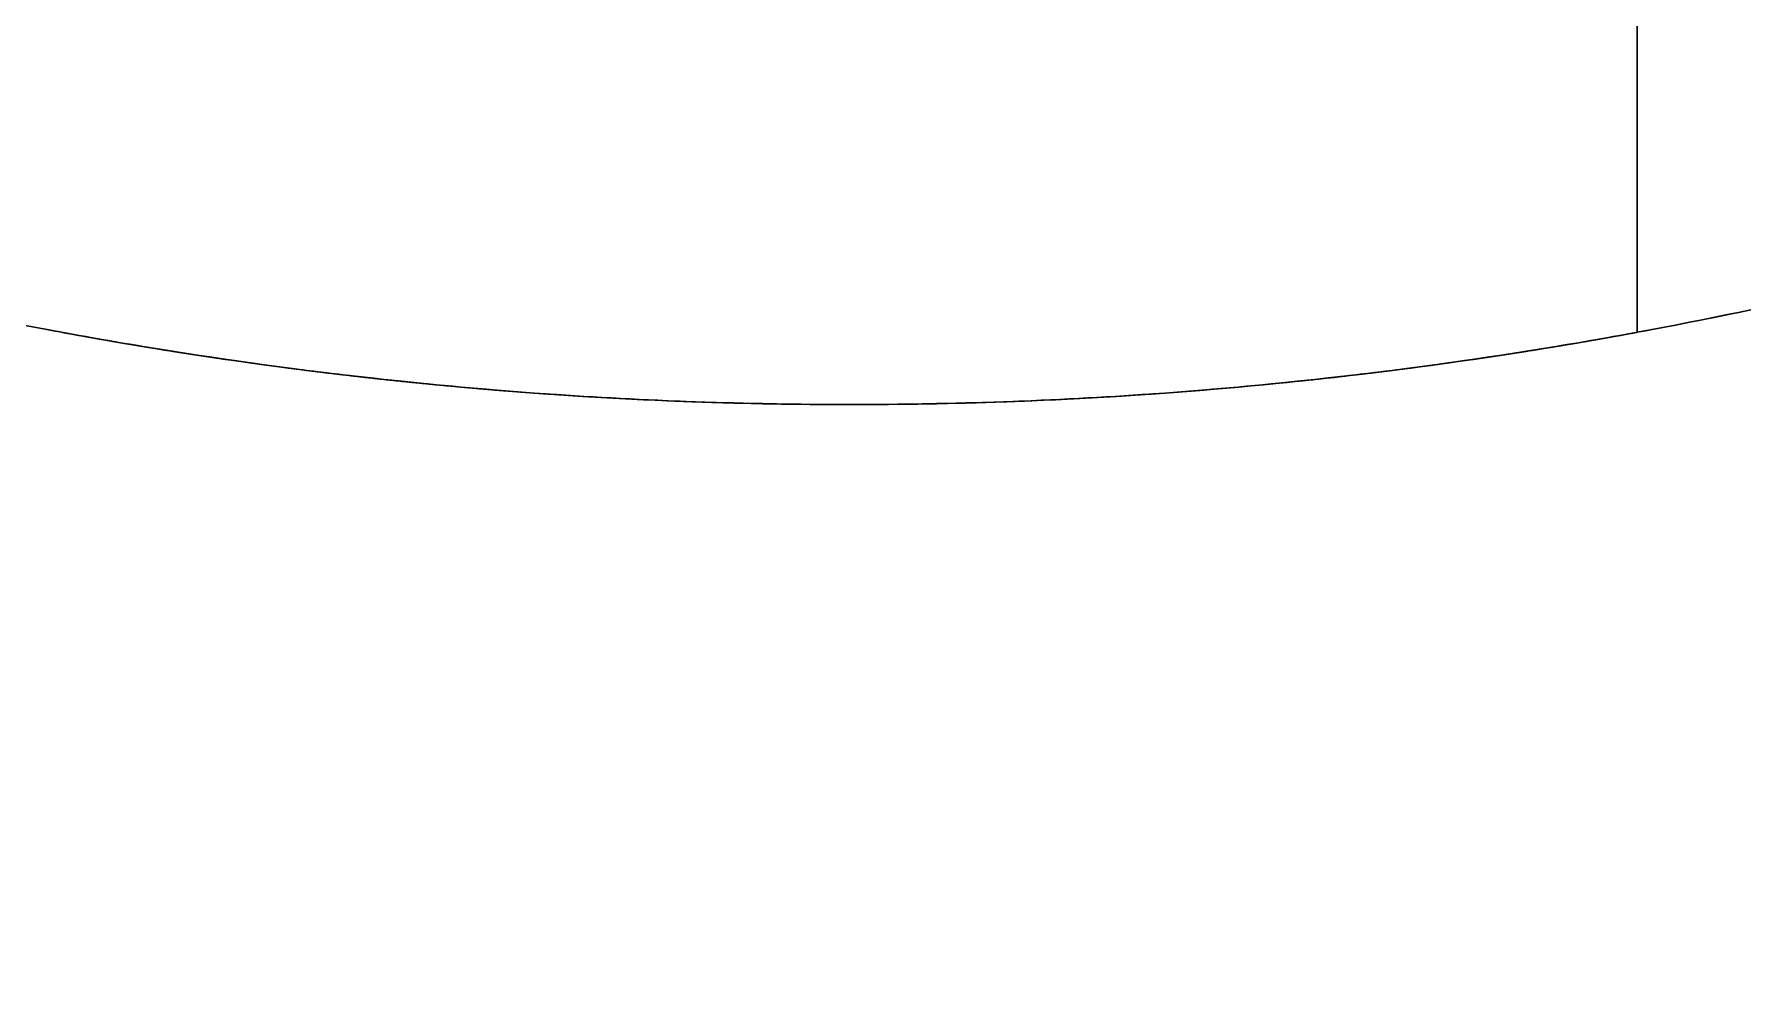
# Model space of a CAD drawing. Header units: millimetres. Extents: x -400 to 400, y -2300 to 700.
# Drawn here: x -4.14 to 4.54, y -24.9 to -20.12 of the extents above; entities that cross this region are included whole.
import ezdxf

# ---------------------------------------------------------------- set-up
doc = ezdxf.new("R2010")
doc.units = ezdxf.units.MM
doc.layers.add('embase béton 40kg$Ø800', color=7, linetype='Continuous', true_color=0xcee0cb)
doc.layers.add('tube acier Ø40 int ep2 soudure', color=7, linetype='Continuous', true_color=0xe0d4ff)

msp = doc.modelspace()

# ---------------------------------------------------------------- linework, layer by layer
at = {"layer": 'embase béton 40kg$Ø800'}
for points in [[(400, 0), (400, 400), (0, 400), (-400, 400), (-400, 0), (-400, -400), (0, -400), (400, -400), (400, 0)], [(400, 0, 32), (400, 400, 32), (0, 400, 32), (-400, 400, 32), (-400, 0, 32), (-400, -400, 32), (0, -400, 32), (400, -400, 32), (400, 0, 32)]]:
    msp.add_rational_spline(points, [1, 0.707106781187, 1, 0.707106781187, 1, 0.707106781187, 1, 0.707106781187, 1], degree=2, knots=[0, 0, 0, 628.318531, 628.318531, 1256.637061, 1256.637061, 1884.955592, 1884.955592, 2513.274123, 2513.274123, 2513.274123], dxfattribs=at)
at = {"layer": 'tube acier Ø40 int ep2 soudure'}
for p, q in [((4, -19.5959, 1183), (4, -21.6333, 1183)), ((4, -19.5959, 1158), (4, -21.6333, 1158)), ((4, -19.5959, 1133), (4, -21.6333, 1133)), ((4, -19.5959, 1108), (4, -21.6333, 1108))]:
    msp.add_line(p, q, dxfattribs=at)
for points, weights, knots in [([(-8, -20.4939, 37), (-22, -15.0289, 37), (-22, 0, 37), (-22, 22, 37), (0, 22, 37), (22, 22, 37), (22, 0, 37)], [0.891053984922, 0.779446475328, 1, 0.707106781187, 1, 0.707106781187, 1], [-86.488575, -86.488575, -86.488575, -62.831853, -62.831853, -31.415927, -31.415927, 0, 0, 0]), ([(22, 0, 2459.1246), (22, 22, 2459.1246), (0, 22, 2459.1246), (-22, 22, 2459.1246), (-22, 0, 2459.1246), (-22, -22, 2459.1246), (0, -22, 2459.1246), (22, -22, 2459.1246), (22, 0, 2459.1246)], [1, 0.707106781187, 1, 0.707106781187, 1, 0.707106781187, 1, 0.707106781187, 1], [0, 0, 0, 31.415927, 31.415927, 62.831853, 62.831853, 94.24778, 94.24778, 125.663706, 125.663706, 125.663706]), ([(22, 0, 2559.1246), (22, 22, 2559.1246), (0, 22, 2559.1246), (-22, 22, 2559.1246), (-22, 0, 2559.1246), (-22, -22, 2559.1246), (0, -22, 2559.1246), (22, -22, 2559.1246), (22, 0, 2559.1246)], [1, 0.707106781187, 1, 0.707106781187, 1, 0.707106781187, 1, 0.707106781187, 1], [0, 0, 0, 31.415927, 31.415927, 62.831853, 62.831853, 94.24778, 94.24778, 125.663706, 125.663706, 125.663706]), ([(22, 0, 1237), (22, -22, 1237), (0, -22, 1237), (-22, -22, 1237), (-22, 0, 1237), (-22, 22, 1237), (0, 22, 1237), (22, 22, 1237), (22, 0, 1237)], [1, 0.707106781187, 1, 0.707106781187, 1, 0.707106781187, 1, 0.707106781187, 1], [-125.663706, -125.663706, -125.663706, -94.24778, -94.24778, -62.831853, -62.831853, -31.415927, -31.415927, 0, 0, 0])]:
    msp.add_rational_spline(points, weights, degree=2, knots=knots, dxfattribs=at)
msp.add_open_spline([(4, -21.6333, 2509.1246), (4, -20.6146, 2509.1246), (4, -19.5959, 2509.1246)], degree=2, dxfattribs=at)
for points, knots in [([(-8, -20.4939, 37), (-8, -20.4939, 37.1321), (-7.9967, -20.4952, 37.2642), (-7.9836, -20.5003, 37.5281), (-7.9738, -20.5041, 37.6599), (-7.9346, -20.5193, 38.0541), (-7.8956, -20.5344, 38.3152), (-7.7399, -20.5938, 39.0909), (-7.5857, -20.652, 39.5946), (-7.1826, -20.7956, 40.5615), (-6.9349, -20.8806, 41.0221), (-6.5005, -21.0182, 41.6702), (-6.3455, -21.0657, 41.8788), (-6.0159, -21.1622, 42.2798), (-5.8415, -21.2112, 42.4721), (-5.4747, -21.3088, 42.8391), (-5.2823, -21.3574, 43.0137), (-4.8812, -21.4526, 43.3436), (-4.6726, -21.4992, 43.4988), (-4.2403, -21.5886, 43.7888), (-4.017, -21.6314, 43.9233), (-3.5572, -21.7118, 44.1704), (-3.3211, -21.7493, 44.2828), (-2.5952, -21.8519, 44.5855), (-2.0912, -21.9065, 44.7399), (-1.0561, -21.9808, 44.9475), (-0.5292, -22, 45), (0, -22, 45), (0.5292, -22, 45), (1.0561, -21.9808, 44.9475), (2.0912, -21.9065, 44.7399), (2.5952, -21.8519, 44.5855), (3.3211, -21.7493, 44.2828), (3.5572, -21.7118, 44.1704), (4.017, -21.6314, 43.9233), (4.2403, -21.5886, 43.7888), (4.6726, -21.4992, 43.4988), (4.8812, -21.4526, 43.3436), (5.2823, -21.3574, 43.0137), (5.4747, -21.3088, 42.8391), (5.8415, -21.2112, 42.4721), (6.0159, -21.1622, 42.2798), (6.3455, -21.0657, 41.8788), (6.5005, -21.0182, 41.6702), (6.9349, -20.8806, 41.0221), (7.1826, -20.7956, 40.5615), (7.5857, -20.652, 39.5946), (7.7399, -20.5938, 39.0909), (7.8956, -20.5344, 38.3152), (7.9346, -20.5193, 38.0541), (7.9738, -20.5041, 37.6599), (7.9836, -20.5003, 37.5281), (7.9967, -20.4952, 37.2642), (8, -20.4939, 37.1321), (8, -20.4939, 37)], [0, 0, 0, 0, 0.396508, 0.396508, 0.793016, 0.793016, 1.586252, 1.586252, 3.173911, 3.173911, 4.759539, 4.759539, 5.551912, 5.551912, 6.344276, 6.344276, 7.136715, 7.136715, 7.929174, 7.929174, 8.721716, 8.721716, 9.514298, 9.514298, 11.102086, 11.102086, 12.690354, 12.690354, 12.690354, 14.278621, 14.278621, 15.866409, 15.866409, 16.658991, 16.658991, 17.451533, 17.451533, 18.243992, 18.243992, 19.036431, 19.036431, 19.828795, 19.828795, 20.621168, 20.621168, 22.206796, 22.206796, 23.794455, 23.794455, 24.587691, 24.587691, 24.984199, 24.984199, 25.380707, 25.380707, 25.380707, 25.380707]), ([(4, -21.6333, 2509.1246), (4, -21.6333, 2508.5977), (3.896, -21.6532, 2508.0772), (3.4935, -21.7218, 2507.1069), (3.199, -21.7694, 2506.6668), (2.4579, -21.8655, 2505.9257), (2.0178, -21.9127, 2505.6312), (1.0475, -21.9804, 2505.2286), (0.5269, -22, 2505.1246), (0, -22, 2505.1246), (-0.5269, -22, 2505.1246), (-1.0475, -21.9804, 2505.2286), (-2.0178, -21.9127, 2505.6312), (-2.4579, -21.8655, 2505.9257), (-3.199, -21.7694, 2506.6668), (-3.4935, -21.7218, 2507.1069), (-3.896, -21.6532, 2508.0772), (-4, -21.6333, 2508.5977), (-4, -21.6333, 2509.1246), (-4, -21.6333, 2509.6514), (-3.8961, -21.6532, 2510.172), (-3.4934, -21.7218, 2511.1425), (-3.1989, -21.7694, 2511.5825), (-2.458, -21.8655, 2512.3235), (-2.0179, -21.9127, 2512.618), (-1.0474, -21.9804, 2513.0207), (-0.5268, -22, 2513.1246), (0, -22, 2513.1246), (0.5268, -22, 2513.1246), (1.0474, -21.9804, 2513.0207), (2.0179, -21.9127, 2512.618), (2.458, -21.8655, 2512.3235), (3.1989, -21.7694, 2511.5825), (3.4934, -21.7218, 2511.1425), (3.8961, -21.6532, 2510.172), (4, -21.6333, 2509.6514), (4, -21.6333, 2509.1246)], [0, 0, 0, 0, 1.58503, 1.58503, 3.168709, 3.168709, 4.752431, 4.752431, 6.33743, 6.33743, 6.33743, 7.922429, 7.922429, 9.50615, 9.50615, 11.08983, 11.08983, 12.674859, 12.674859, 12.674859, 14.259911, 14.259911, 15.84357, 15.84357, 17.427271, 17.427271, 19.012289, 19.012289, 19.012289, 20.597307, 20.597307, 22.181008, 22.181008, 23.764668, 23.764668, 25.349719, 25.349719, 25.349719, 25.349719]), ([(4, -21.6333, 1183), (4, -21.6333, 1182.9344), (3.9984, -21.6336, 1182.8688), (3.9919, -21.6348, 1182.7378), (3.9871, -21.6357, 1182.6724), (3.9678, -21.6392, 1182.4765), (3.9485, -21.6428, 1182.3467), (3.8715, -21.6567, 1181.9607), (3.7951, -21.6704, 1181.7092), (3.4934, -21.7218, 1180.9822), (3.1989, -21.7694, 1180.5421), (2.7361, -21.8294, 1180.0792), (2.6392, -21.8414, 1179.9914), (2.4373, -21.8648, 1179.8256), (2.3323, -21.8763, 1179.7477), (2.0062, -21.9094, 1179.5296), (1.7748, -21.9296, 1179.4058), (1.2908, -21.9634, 1179.2049), (1.0393, -21.9769, 1179.1285), (0.5245, -21.9953, 1179.0259), (0.2626, -22, 1179), (0, -22, 1179), (-0.2626, -22, 1179), (-0.5245, -21.9953, 1179.0259), (-1.0393, -21.9769, 1179.1285), (-1.2908, -21.9634, 1179.2049), (-1.7748, -21.9296, 1179.4058), (-2.0062, -21.9094, 1179.5296), (-2.3323, -21.8763, 1179.7477), (-2.4373, -21.8648, 1179.8256), (-2.6392, -21.8414, 1179.9914), (-2.7361, -21.8294, 1180.0792), (-3.1989, -21.7694, 1180.5421), (-3.4934, -21.7218, 1180.9822), (-3.7951, -21.6704, 1181.7092), (-3.8715, -21.6567, 1181.9607), (-3.9485, -21.6428, 1182.3467), (-3.9678, -21.6392, 1182.4765), (-3.9871, -21.6357, 1182.6724), (-3.9919, -21.6348, 1182.7378), (-3.9984, -21.6336, 1182.8688), (-4, -21.6333, 1182.9344), (-4, -21.6333, 1183), (-4, -21.6333, 1183.0656), (-3.9984, -21.6336, 1183.1312), (-3.9919, -21.6348, 1183.2622), (-3.9871, -21.6357, 1183.3276), (-3.9678, -21.6392, 1183.5235), (-3.9485, -21.6428, 1183.6533), (-3.8715, -21.6567, 1184.0393), (-3.7951, -21.6704, 1184.2908), (-3.4934, -21.7218, 1185.0178), (-3.1989, -21.7694, 1185.4579), (-2.7361, -21.8294, 1185.9208), (-2.6392, -21.8414, 1186.0086), (-2.4373, -21.8648, 1186.1744), (-2.3323, -21.8763, 1186.2523), (-2.0062, -21.9094, 1186.4704), (-1.7748, -21.9296, 1186.5942), (-1.2908, -21.9634, 1186.7951), (-1.0393, -21.9769, 1186.8715), (-0.5245, -21.9953, 1186.9741), (-0.2626, -22, 1187), (0, -22, 1187), (0.2626, -22, 1187), (0.5245, -21.9953, 1186.9741), (1.0393, -21.9769, 1186.8715), (1.2908, -21.9634, 1186.7951), (1.7748, -21.9296, 1186.5942), (2.0062, -21.9094, 1186.4704), (2.3323, -21.8763, 1186.2523), (2.4373, -21.8648, 1186.1744), (2.6392, -21.8414, 1186.0086), (2.7361, -21.8294, 1185.9208), (3.1989, -21.7694, 1185.4579), (3.4934, -21.7218, 1185.0178), (3.7951, -21.6704, 1184.2908), (3.8715, -21.6567, 1184.0393), (3.9485, -21.6428, 1183.6533), (3.9678, -21.6392, 1183.5235), (3.9871, -21.6357, 1183.3276), (3.9919, -21.6348, 1183.2622), (3.9984, -21.6336, 1183.1312), (4, -21.6333, 1183.0656), (4, -21.6333, 1183)], [0, 0, 0, 0, 0.197026, 0.197026, 0.394053, 0.394053, 0.788177, 0.788177, 1.576937, 1.576937, 3.157531, 3.157531, 3.551613, 3.551613, 3.945696, 3.945696, 4.734347, 4.734347, 5.523215, 5.523215, 6.312147, 6.312147, 6.312147, 7.101078, 7.101078, 7.889947, 7.889947, 8.678597, 8.678597, 9.072681, 9.072681, 9.466762, 9.466762, 11.047356, 11.047356, 11.836117, 11.836117, 12.230241, 12.230241, 12.427267, 12.427267, 12.624293, 12.624293, 12.624293, 12.82132, 12.82132, 13.018346, 13.018346, 13.41247, 13.41247, 14.201231, 14.201231, 15.781825, 15.781825, 16.175906, 16.175906, 16.56999, 16.56999, 17.35864, 17.35864, 18.147509, 18.147509, 18.93644, 18.93644, 18.93644, 19.725371, 19.725371, 20.51424, 20.51424, 21.30289, 21.30289, 21.696974, 21.696974, 22.091055, 22.091055, 23.671649, 23.671649, 24.46041, 24.46041, 24.854534, 24.854534, 25.05156, 25.05156, 25.248587, 25.248587, 25.248587, 25.248587]), ([(4, -21.6333, 1158), (4, -21.6333, 1157.9344), (3.9984, -21.6336, 1157.8688), (3.9919, -21.6348, 1157.7378), (3.9871, -21.6357, 1157.6724), (3.9678, -21.6392, 1157.4765), (3.9485, -21.6428, 1157.3467), (3.8715, -21.6567, 1156.9607), (3.7951, -21.6704, 1156.7092), (3.4934, -21.7218, 1155.9822), (3.1989, -21.7694, 1155.5421), (2.7361, -21.8294, 1155.0792), (2.6392, -21.8414, 1154.9914), (2.4373, -21.8648, 1154.8256), (2.3323, -21.8763, 1154.7477), (2.0062, -21.9094, 1154.5296), (1.7748, -21.9296, 1154.4058), (1.2908, -21.9634, 1154.2049), (1.0393, -21.9769, 1154.1285), (0.5245, -21.9953, 1154.0259), (0.2626, -22, 1154), (0, -22, 1154), (-0.2679, -22, 1154), (-0.5349, -21.9951, 1154.0269), (-1.0493, -21.9764, 1154.1315), (-1.2956, -21.9631, 1154.2069), (-1.7701, -21.93, 1154.4038), (-1.9971, -21.9102, 1154.5248), (-2.3219, -21.8774, 1154.7402), (-2.4292, -21.8657, 1154.8193), (-2.6355, -21.8418, 1154.988), (-2.7343, -21.8296, 1155.0774), (-3.199, -21.7694, 1155.5422), (-3.4935, -21.7218, 1155.9822), (-3.7931, -21.6708, 1156.7044), (-3.8685, -21.6573, 1156.9507), (-3.9464, -21.6432, 1157.3338), (-3.9665, -21.6395, 1157.4662), (-3.9866, -21.6358, 1157.6659), (-3.9916, -21.6349, 1157.7326), (-3.9983, -21.6336, 1157.8662), (-4, -21.6333, 1157.9331), (-4, -21.6333, 1158), (-4, -21.6333, 1158.0656), (-3.9984, -21.6336, 1158.1312), (-3.9919, -21.6348, 1158.2622), (-3.9871, -21.6357, 1158.3276), (-3.9678, -21.6392, 1158.5235), (-3.9485, -21.6428, 1158.6533), (-3.8715, -21.6567, 1159.0393), (-3.7951, -21.6704, 1159.2908), (-3.4934, -21.7218, 1160.0178), (-3.1989, -21.7694, 1160.4579), (-2.7361, -21.8294, 1160.9208), (-2.6392, -21.8414, 1161.0086), (-2.4373, -21.8648, 1161.1744), (-2.3323, -21.8763, 1161.2523), (-2.0062, -21.9094, 1161.4704), (-1.7748, -21.9296, 1161.5942), (-1.2908, -21.9634, 1161.7951), (-1.0393, -21.9769, 1161.8715), (-0.5245, -21.9953, 1161.9741), (-0.2626, -22, 1162), (0, -22, 1162), (0.2626, -22, 1162), (0.5245, -21.9953, 1161.9741), (1.0393, -21.9769, 1161.8715), (1.2908, -21.9634, 1161.7951), (1.7748, -21.9296, 1161.5942), (2.0062, -21.9094, 1161.4704), (2.3323, -21.8763, 1161.2523), (2.4373, -21.8648, 1161.1744), (2.6392, -21.8414, 1161.0086), (2.7361, -21.8294, 1160.9208), (3.1989, -21.7694, 1160.4579), (3.4934, -21.7218, 1160.0178), (3.7951, -21.6704, 1159.2908), (3.8715, -21.6567, 1159.0393), (3.9485, -21.6428, 1158.6533), (3.9678, -21.6392, 1158.5235), (3.9871, -21.6357, 1158.3276), (3.9919, -21.6348, 1158.2622), (3.9984, -21.6336, 1158.1312), (4, -21.6333, 1158.0656), (4, -21.6333, 1158)], [0, 0, 0, 0, 0.197026, 0.197026, 0.394053, 0.394053, 0.788177, 0.788177, 1.576937, 1.576937, 3.157531, 3.157531, 3.551613, 3.551613, 3.945696, 3.945696, 4.734347, 4.734347, 5.523215, 5.523215, 6.312147, 6.312147, 6.312147, 7.116649, 7.116649, 7.88972, 7.88972, 8.662844, 8.662844, 9.064561, 9.064561, 9.466276, 9.466276, 11.046928, 11.046928, 11.820175, 11.820175, 12.222215, 12.222215, 12.423197, 12.423197, 12.62418, 12.62418, 12.62418, 12.821206, 12.821206, 13.018233, 13.018233, 13.412357, 13.412357, 14.201117, 14.201117, 15.781711, 15.781711, 16.175793, 16.175793, 16.569876, 16.569876, 17.358526, 17.358526, 18.147395, 18.147395, 18.936327, 18.936327, 18.936327, 19.725258, 19.725258, 20.514127, 20.514127, 21.302777, 21.302777, 21.69686, 21.69686, 22.090942, 22.090942, 23.671536, 23.671536, 24.460296, 24.460296, 24.85442, 24.85442, 25.051447, 25.051447, 25.248473, 25.248473, 25.248473, 25.248473]), ([(4, -21.6333, 1133), (4, -21.6333, 1132.9344), (3.9984, -21.6336, 1132.8688), (3.9919, -21.6348, 1132.7378), (3.9871, -21.6357, 1132.6724), (3.9678, -21.6392, 1132.4765), (3.9485, -21.6428, 1132.3467), (3.8715, -21.6567, 1131.9607), (3.7951, -21.6704, 1131.7092), (3.4934, -21.7218, 1130.9822), (3.1989, -21.7694, 1130.5421), (2.7361, -21.8294, 1130.0792), (2.6392, -21.8414, 1129.9914), (2.4373, -21.8648, 1129.8256), (2.3323, -21.8763, 1129.7477), (2.0062, -21.9094, 1129.5296), (1.7748, -21.9296, 1129.4058), (1.2908, -21.9634, 1129.2049), (1.0393, -21.9769, 1129.1285), (0.5245, -21.9953, 1129.0259), (0.2626, -22, 1129), (0, -22, 1129), (-0.2679, -22, 1129), (-0.5349, -21.9951, 1129.0269), (-1.0493, -21.9764, 1129.1315), (-1.2956, -21.9631, 1129.2069), (-1.7701, -21.93, 1129.4038), (-1.9971, -21.9102, 1129.5248), (-2.3219, -21.8774, 1129.7402), (-2.4292, -21.8657, 1129.8193), (-2.6355, -21.8418, 1129.988), (-2.7343, -21.8296, 1130.0774), (-3.199, -21.7694, 1130.5422), (-3.4935, -21.7218, 1130.9822), (-3.7931, -21.6708, 1131.7044), (-3.8685, -21.6573, 1131.9507), (-3.9464, -21.6432, 1132.3338), (-3.9665, -21.6395, 1132.4662), (-3.9866, -21.6358, 1132.6659), (-3.9916, -21.6349, 1132.7326), (-3.9983, -21.6336, 1132.8662), (-4, -21.6333, 1132.9331), (-4, -21.6333, 1133), (-4, -21.6333, 1133.0656), (-3.9984, -21.6336, 1133.1312), (-3.9919, -21.6348, 1133.2622), (-3.9871, -21.6357, 1133.3276), (-3.9678, -21.6392, 1133.5235), (-3.9485, -21.6428, 1133.6533), (-3.8715, -21.6567, 1134.0393), (-3.7951, -21.6704, 1134.2908), (-3.4934, -21.7218, 1135.0178), (-3.1989, -21.7694, 1135.4579), (-2.7361, -21.8294, 1135.9208), (-2.6392, -21.8414, 1136.0086), (-2.4373, -21.8648, 1136.1744), (-2.3323, -21.8763, 1136.2523), (-2.0062, -21.9094, 1136.4704), (-1.7748, -21.9296, 1136.5942), (-1.2908, -21.9634, 1136.7951), (-1.0393, -21.9769, 1136.8715), (-0.5245, -21.9953, 1136.9741), (-0.2626, -22, 1137), (0, -22, 1137), (0.2626, -22, 1137), (0.5245, -21.9953, 1136.9741), (1.0393, -21.9769, 1136.8715), (1.2908, -21.9634, 1136.7951), (1.7748, -21.9296, 1136.5942), (2.0062, -21.9094, 1136.4704), (2.3323, -21.8763, 1136.2523), (2.4373, -21.8648, 1136.1744), (2.6392, -21.8414, 1136.0086), (2.7361, -21.8294, 1135.9208), (3.1989, -21.7694, 1135.4579), (3.4934, -21.7218, 1135.0178), (3.7951, -21.6704, 1134.2908), (3.8715, -21.6567, 1134.0393), (3.9485, -21.6428, 1133.6533), (3.9678, -21.6392, 1133.5235), (3.9871, -21.6357, 1133.3276), (3.9919, -21.6348, 1133.2622), (3.9984, -21.6336, 1133.1312), (4, -21.6333, 1133.0656), (4, -21.6333, 1133)], [0, 0, 0, 0, 0.197026, 0.197026, 0.394053, 0.394053, 0.788177, 0.788177, 1.576937, 1.576937, 3.157531, 3.157531, 3.551613, 3.551613, 3.945696, 3.945696, 4.734347, 4.734347, 5.523215, 5.523215, 6.312147, 6.312147, 6.312147, 7.116649, 7.116649, 7.88972, 7.88972, 8.662844, 8.662844, 9.064561, 9.064561, 9.466276, 9.466276, 11.046928, 11.046928, 11.820175, 11.820175, 12.222215, 12.222215, 12.423197, 12.423197, 12.62418, 12.62418, 12.62418, 12.821206, 12.821206, 13.018233, 13.018233, 13.412357, 13.412357, 14.201117, 14.201117, 15.781711, 15.781711, 16.175793, 16.175793, 16.569876, 16.569876, 17.358526, 17.358526, 18.147395, 18.147395, 18.936327, 18.936327, 18.936327, 19.725258, 19.725258, 20.514127, 20.514127, 21.302777, 21.302777, 21.69686, 21.69686, 22.090942, 22.090942, 23.671536, 23.671536, 24.460296, 24.460296, 24.85442, 24.85442, 25.051447, 25.051447, 25.248473, 25.248473, 25.248473, 25.248473]), ([(4, -21.6333, 1108), (4, -21.6333, 1107.9344), (3.9984, -21.6336, 1107.8688), (3.9919, -21.6348, 1107.7378), (3.9871, -21.6357, 1107.6724), (3.9678, -21.6392, 1107.4765), (3.9485, -21.6428, 1107.3467), (3.8715, -21.6567, 1106.9607), (3.7951, -21.6704, 1106.7092), (3.4934, -21.7218, 1105.9822), (3.1989, -21.7694, 1105.5421), (2.7361, -21.8294, 1105.0792), (2.6392, -21.8414, 1104.9914), (2.4373, -21.8648, 1104.8256), (2.3323, -21.8763, 1104.7477), (2.0062, -21.9094, 1104.5296), (1.7748, -21.9296, 1104.4058), (1.2908, -21.9634, 1104.2049), (1.0393, -21.9769, 1104.1285), (0.5245, -21.9953, 1104.0259), (0.2626, -22, 1104), (0, -22, 1104), (-0.2679, -22, 1104), (-0.5349, -21.9951, 1104.0269), (-1.0493, -21.9764, 1104.1315), (-1.2956, -21.9631, 1104.2069), (-1.7701, -21.93, 1104.4038), (-1.9971, -21.9102, 1104.5248), (-2.3219, -21.8774, 1104.7402), (-2.4292, -21.8657, 1104.8193), (-2.6355, -21.8418, 1104.988), (-2.7343, -21.8296, 1105.0774), (-3.199, -21.7694, 1105.5422), (-3.4935, -21.7218, 1105.9822), (-3.7931, -21.6708, 1106.7044), (-3.8685, -21.6573, 1106.9507), (-3.9464, -21.6432, 1107.3338), (-3.9665, -21.6395, 1107.4662), (-3.9866, -21.6358, 1107.6659), (-3.9916, -21.6349, 1107.7326), (-3.9983, -21.6336, 1107.8662), (-4, -21.6333, 1107.9331), (-4, -21.6333, 1108), (-4, -21.6333, 1108.0656), (-3.9984, -21.6336, 1108.1312), (-3.9919, -21.6348, 1108.2622), (-3.9871, -21.6357, 1108.3276), (-3.9678, -21.6392, 1108.5235), (-3.9485, -21.6428, 1108.6533), (-3.8715, -21.6567, 1109.0393), (-3.7951, -21.6704, 1109.2908), (-3.4934, -21.7218, 1110.0178), (-3.1989, -21.7694, 1110.4579), (-2.7361, -21.8294, 1110.9208), (-2.6392, -21.8414, 1111.0086), (-2.4373, -21.8648, 1111.1744), (-2.3323, -21.8763, 1111.2523), (-2.0062, -21.9094, 1111.4704), (-1.7748, -21.9296, 1111.5942), (-1.2908, -21.9634, 1111.7951), (-1.0393, -21.9769, 1111.8715), (-0.5245, -21.9953, 1111.9741), (-0.2626, -22, 1112), (0, -22, 1112), (0.2626, -22, 1112), (0.5245, -21.9953, 1111.9741), (1.0393, -21.9769, 1111.8715), (1.2908, -21.9634, 1111.7951), (1.7748, -21.9296, 1111.5942), (2.0062, -21.9094, 1111.4704), (2.3323, -21.8763, 1111.2523), (2.4373, -21.8648, 1111.1744), (2.6392, -21.8414, 1111.0086), (2.7361, -21.8294, 1110.9208), (3.1989, -21.7694, 1110.4579), (3.4934, -21.7218, 1110.0178), (3.7951, -21.6704, 1109.2908), (3.8715, -21.6567, 1109.0393), (3.9485, -21.6428, 1108.6533), (3.9678, -21.6392, 1108.5235), (3.9871, -21.6357, 1108.3276), (3.9919, -21.6348, 1108.2622), (3.9984, -21.6336, 1108.1312), (4, -21.6333, 1108.0656), (4, -21.6333, 1108)], [0, 0, 0, 0, 0.197026, 0.197026, 0.394053, 0.394053, 0.788177, 0.788177, 1.576937, 1.576937, 3.157531, 3.157531, 3.551613, 3.551613, 3.945696, 3.945696, 4.734347, 4.734347, 5.523215, 5.523215, 6.312147, 6.312147, 6.312147, 7.116649, 7.116649, 7.88972, 7.88972, 8.662844, 8.662844, 9.064561, 9.064561, 9.466276, 9.466276, 11.046928, 11.046928, 11.820175, 11.820175, 12.222215, 12.222215, 12.423197, 12.423197, 12.62418, 12.62418, 12.62418, 12.821206, 12.821206, 13.018233, 13.018233, 13.412357, 13.412357, 14.201117, 14.201117, 15.781711, 15.781711, 16.175793, 16.175793, 16.569876, 16.569876, 17.358526, 17.358526, 18.147395, 18.147395, 18.936327, 18.936327, 18.936327, 19.725258, 19.725258, 20.514127, 20.514127, 21.302777, 21.302777, 21.69686, 21.69686, 22.090942, 22.090942, 23.671536, 23.671536, 24.460296, 24.460296, 24.85442, 24.85442, 25.051447, 25.051447, 25.248473, 25.248473, 25.248473, 25.248473])]:
    msp.add_open_spline(points, degree=3, knots=knots, dxfattribs=at)

doc.saveas('drawing.dxf')
